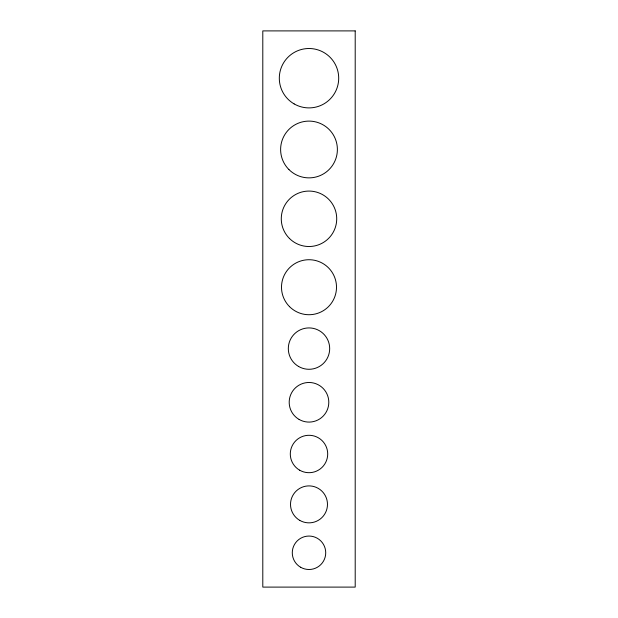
<?xml version="1.0" encoding="UTF-8"?>
<svg xmlns="http://www.w3.org/2000/svg" width="618" height="618" viewBox="0 0 618 618"><rect width="100%" height="100%" fill="white"/><g stroke="black" fill="none" stroke-linecap="round" stroke-linejoin="round"><path stroke-width="0.93" d="M355.203 30.9L262.797 30.9L262.797 587.1L355.203 587.1L355.203 30.9M299.097 419.437A19.799 19.799 0 0 0 328.799 402.287A19.799 19.799 0 0 0 299.097 385.138A19.799 19.799 0 0 0 299.097 419.437M294.153 103.924A29.703 29.703 0 0 0 338.703 78.2A29.703 29.703 0 0 0 294.153 52.484A29.703 29.703 0 0 0 294.153 103.924M299.653 470.19A18.702 18.702 0 0 0 327.702 453.991A18.702 18.702 0 0 0 299.653 437.791A18.702 18.702 0 0 0 299.653 470.19M298.656 366.513A20.68 20.68 0 0 0 329.68 348.606A20.68 20.68 0 0 0 298.656 330.692A20.68 20.68 0 0 0 298.656 366.513M288.93 169.556A28.382 28.382 0 0 0 336.416 156.833A28.382 28.382 0 0 0 301.654 122.07A28.382 28.382 0 0 0 288.93 169.556M300.642 567.262A16.725 16.725 0 0 0 325.725 552.778A16.725 16.725 0 0 0 300.642 538.293A16.725 16.725 0 0 0 300.642 567.262M289.556 306.667A27.501 27.501 0 0 0 335.566 294.338A27.501 27.501 0 0 0 301.885 260.657A27.501 27.501 0 0 0 289.556 306.667M289.394 238.394A27.725 27.725 0 0 0 335.775 225.972A27.725 27.725 0 0 0 301.823 192.013A27.725 27.725 0 0 0 289.394 238.394M299.761 520.379A18.478 18.478 0 0 0 327.478 504.373A18.478 18.478 0 0 0 299.761 488.367A18.478 18.478 0 0 0 299.761 520.379"/></g></svg>
